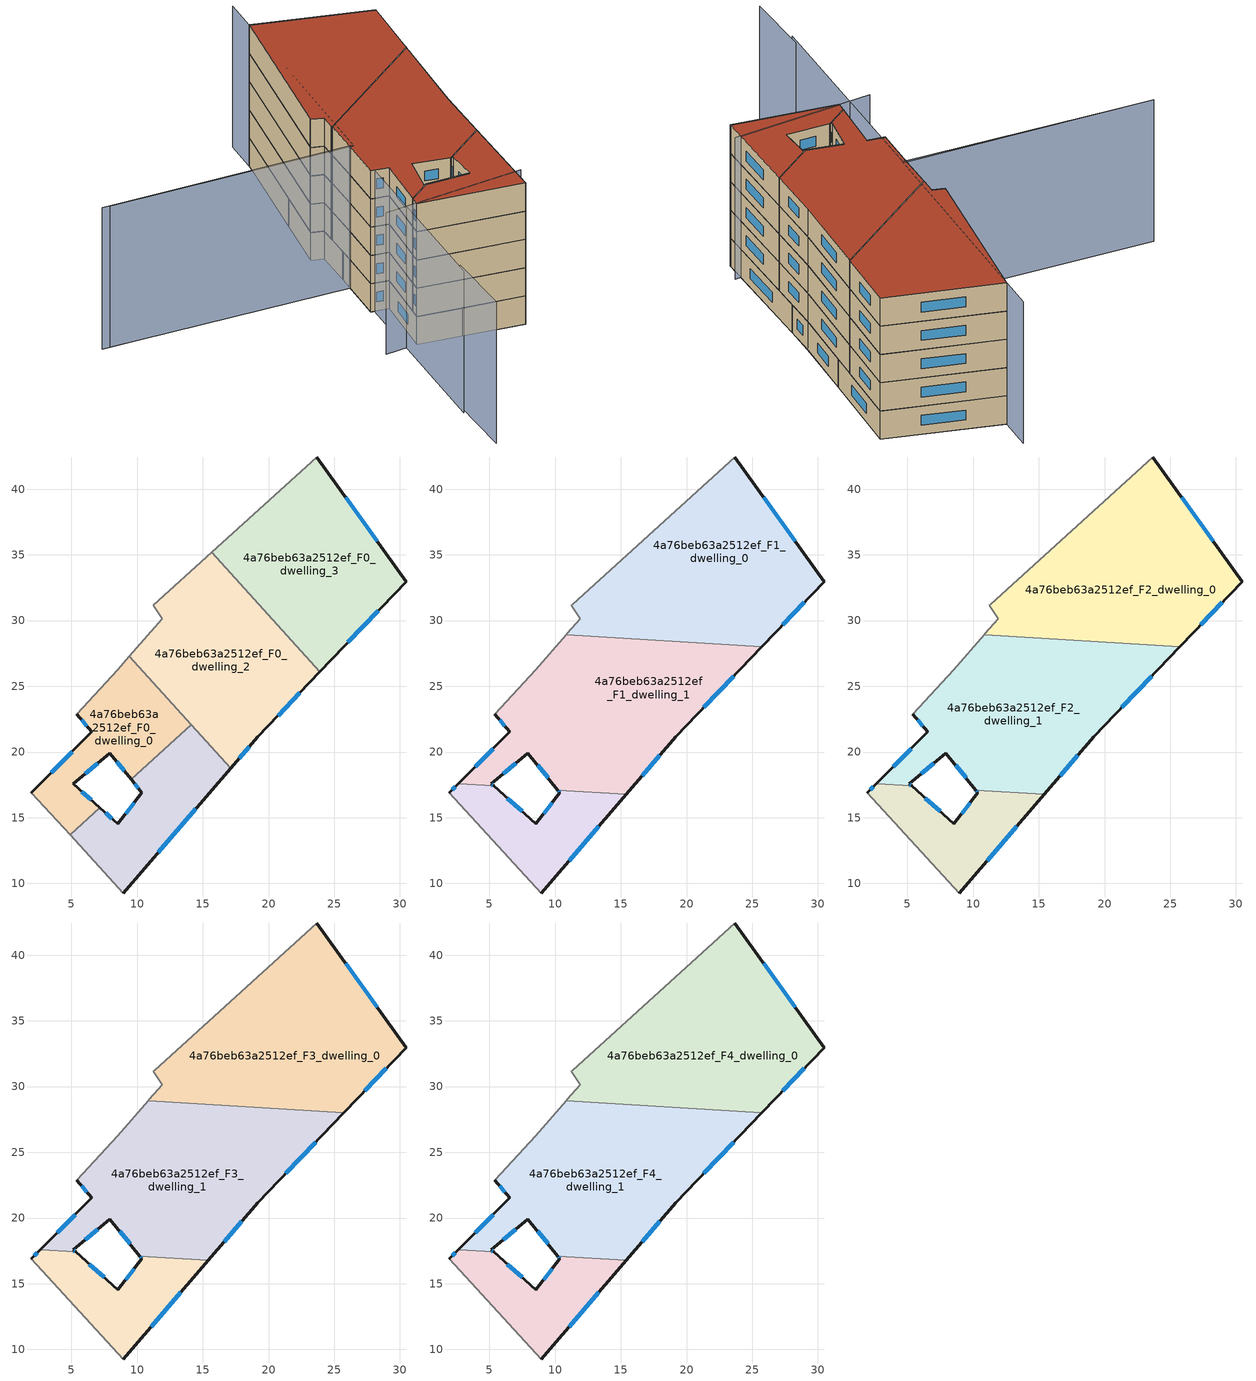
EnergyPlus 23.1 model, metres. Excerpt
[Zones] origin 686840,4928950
4a76beb63a2512ef_F0_dwelling_0
 floor ground (EU_floor_Construction): 9.55,17.93 14.11,22.06 9.39,27.27 8.51,26.26 5.41,22.87 6.55,21.54 1.96,16.91 4.89,13.71 7.16,15.77 5.14,17.57 7.93,19.92 z0
 wall outside (EU_wall_Construction): 9.55,17.93 7.93,19.92 5.14,17.57 7.16,15.77 / 1.96,16.91 6.55,21.54 5.41,22.87 z0:3
 wall adiabatic (EU_wall_Construction): 5.41,22.87 8.51,26.26 9.39,27.27 / 4.89,13.71 1.96,16.91 z0:3
 wall to 4a76beb63a2512ef_F0_dwelling_1 (EU_wall_Construction): 14.11,22.06 9.55,17.93 / 7.16,15.77 4.89,13.71 z0:3
 wall to 4a76beb63a2512ef_F0_dwelling_2 (EU_wall_Construction): 9.39,27.27 14.11,22.06 z0:3
 window (EU_Window_Construction): 9.02,18.58 8.46,19.27 / 7.02,19.16 6.05,18.34 / 5.8,16.99 6.5,16.35 / 3.45,18.42 5.06,20.04 / 6.18,21.98 5.78,22.44 z0.98:2.02
4a76beb63a2512ef_F0_dwelling_1
 floor ground (EU_floor_Construction): 8.96,9.27 17.11,18.75 14.11,22.06 9.55,17.93 10.37,16.91 8.53,14.54 7.16,15.77 4.89,13.71 z0
 wall outside (EU_wall_Construction): 17.11,18.75 8.96,9.27 / 7.16,15.77 8.53,14.54 10.37,16.91 9.55,17.93 z0:3
 wall adiabatic (EU_wall_Construction): 8.96,9.27 4.89,13.71 z0:3
 wall to 4a76beb63a2512ef_F0_dwelling_2 (EU_wall_Construction): 14.11,22.06 17.11,18.75 z0:3
 window (EU_Window_Construction): 9.13,15.31 9.77,16.14 / 10.1,17.24 9.81,17.6 / 14.46,15.67 11.61,12.36 / 7.61,15.37 8.09,14.94 z0.98:2.02
4a76beb63a2512ef_F0_dwelling_2
 floor ground (EU_floor_Construction): 19.19,21.17 23.9,26.11 15.67,35.19 11.22,31.17 11.92,30.16 9.39,27.27 17.11,18.75 z0
 wall outside (EU_wall_Construction): 23.9,26.11 19.19,21.17 17.11,18.75 z0:3
 wall adiabatic (EU_wall_Construction): 9.39,27.27 11.92,30.16 11.22,31.17 15.67,35.19 z0:3
 wall to 4a76beb63a2512ef_F0_dwelling_3 (EU_wall_Construction): 15.67,35.19 23.9,26.11 z0:3
 window (EU_Window_Construction): 18.51,20.39 17.79,19.54 / 22.37,24.5 20.72,22.78 z0.98:2.02
4a76beb63a2512ef_F0_dwelling_3
 floor ground (EU_floor_Construction): 23.9,26.11 30.46,32.97 23.68,42.45 15.67,35.19 z0
 wall outside (EU_wall_Construction): 23.68,42.45 30.46,32.97 23.9,26.11 z0:3
 wall adiabatic (EU_wall_Construction): 15.67,35.19 23.68,42.45 z0:3
 window (EU_Window_Construction): 25.89,39.36 28.26,36.05 / 28.33,30.74 26.04,28.34 z0.98:2.02
4a76beb63a2512ef_F1_dwelling_0
 floor to 4a76beb63a2512ef_F0_dwelling_3 (EU_floor_Construction): 25.71,28 30.46,32.97 23.68,42.45 15.67,35.19 21.98,28.23 z3
 floor to 4a76beb63a2512ef_F0_dwelling_2 (EU_floor_Construction): 21.98,28.23 15.67,35.19 11.22,31.17 11.92,30.16 10.85,28.93 z3
 wall outside (EU_wall_Construction): 23.68,42.45 30.46,32.97 25.8,28.09 25.75,28.04 25.71,28 z3:6
 wall adiabatic (EU_wall_Construction): 10.85,28.93 10.89,28.98 10.93,29.03 11.92,30.16 11.22,31.17 11.32,31.26 23.68,42.45 z3:6
 wall to 4a76beb63a2512ef_F1_dwelling_1 (EU_wall_Construction): 25.71,28 10.85,28.93 z3:6
 window (EU_Window_Construction): 25.89,39.36 28.26,36.05 / 28.94,31.38 27.31,29.68 z3.98:5.02
4a76beb63a2512ef_F1_dwelling_1
 floor to 4a76beb63a2512ef_F0_dwelling_0 (EU_floor_Construction): 9.55,17.93 14.11,22.06 9.39,27.27 8.51,26.26 5.41,22.87 6.55,21.54 2.63,17.59 5.31,17.42 5.14,17.57 7.93,19.92 z3
 floor to 4a76beb63a2512ef_F0_dwelling_2 (EU_floor_Construction): 19.19,21.17 23.9,26.11 21.98,28.23 10.85,28.93 9.39,27.27 17.11,18.75 z3
 floor to 4a76beb63a2512ef_F0_dwelling_3 (EU_floor_Construction): 23.9,26.11 25.71,28 21.98,28.23 z3
 floor to 4a76beb63a2512ef_F0_dwelling_1 (EU_floor_Construction): 15.41,16.78 17.11,18.75 14.11,22.06 9.55,17.93 10.21,17.11 z3
 wall outside (EU_wall_Construction): 2.63,17.59 6.55,21.54 5.41,22.87 / 25.71,28 19.19,21.17 15.41,16.78 / 10.21,17.11 7.93,19.92 5.14,17.57 5.31,17.42 z3:6
 wall to 4a76beb63a2512ef_F1_dwelling_2 (EU_wall_Construction): 5.31,17.42 2.63,17.59 / 15.41,16.78 10.21,17.11 z3:6
 wall adiabatic (EU_wall_Construction): 5.41,22.87 8.51,26.26 10.85,28.93 z3:6
 window (EU_Window_Construction): 5.2,17.52 5.26,17.47 / 3.9,18.87 5.27,20.26 / 6.18,21.98 5.78,22.44 / 23.59,25.78 21.31,23.39 / 17.96,19.74 16.64,18.21 / 9.47,18.02 8.67,19.01 / 7.02,19.16 6.05,18.34 z3.98:5.02
4a76beb63a2512ef_F1_dwelling_2
 floor to 4a76beb63a2512ef_F0_dwelling_1 (EU_floor_Construction): 8.96,9.27 15.41,16.78 10.21,17.11 10.37,16.91 8.53,14.54 7.16,15.77 4.89,13.71 z3
 floor to 4a76beb63a2512ef_F0_dwelling_0 (EU_floor_Construction): 7.16,15.77 5.31,17.42 2.63,17.59 1.96,16.91 4.89,13.71 z3
 wall outside (EU_wall_Construction): 5.31,17.42 8.53,14.54 10.37,16.91 10.21,17.11 / 15.41,16.78 8.96,9.27 / 1.96,16.91 2.63,17.59 z3:6
 wall adiabatic (EU_wall_Construction): 8.96,9.27 1.96,16.91 z3:6
 window (EU_Window_Construction): 6.36,16.48 7.48,15.48 / 9.13,15.31 9.77,16.14 / 10.32,16.98 10.26,17.04 / 13.31,14.34 11.06,11.71 / 2.18,17.13 2.41,17.37 z3.98:5.02
4a76beb63a2512ef_F2_dwelling_0
 floor to 4a76beb63a2512ef_F1_dwelling_0 (EU_floor_Construction): 25.8,28.09 30.46,32.97 23.68,42.45 11.32,31.26 11.22,31.17 11.92,30.16 10.93,29.03 10.89,28.98 10.85,28.93 25.71,28 25.75,28.04 z6
 wall outside (EU_wall_Construction): 23.68,42.45 30.46,32.97 25.8,28.09 25.75,28.04 25.71,28 z6:9
 wall adiabatic (EU_wall_Construction): 10.85,28.93 10.89,28.98 10.93,29.03 11.92,30.16 11.22,31.17 11.32,31.26 23.68,42.45 z6:9
 wall to 4a76beb63a2512ef_F2_dwelling_1 (EU_wall_Construction): 25.71,28 10.85,28.93 z6:9
 window (EU_Window_Construction): 25.89,39.36 28.26,36.05 / 28.94,31.38 27.31,29.68 z6.98:8.02
4a76beb63a2512ef_F2_dwelling_1
 floor to 4a76beb63a2512ef_F1_dwelling_1 (EU_floor_Construction): 19.19,21.17 25.71,28 10.85,28.93 8.51,26.26 5.41,22.87 6.55,21.54 2.63,17.59 5.31,17.42 5.14,17.57 7.93,19.92 10.21,17.11 15.41,16.78 z6
 wall outside (EU_wall_Construction): 2.63,17.59 6.55,21.54 5.41,22.87 / 25.71,28 19.19,21.17 15.41,16.78 / 10.21,17.11 7.93,19.92 5.14,17.57 5.31,17.42 z6:9
 wall to 4a76beb63a2512ef_F2_dwelling_2 (EU_wall_Construction): 5.31,17.42 2.63,17.59 / 15.41,16.78 10.21,17.11 z6:9
 wall adiabatic (EU_wall_Construction): 5.41,22.87 8.51,26.26 10.85,28.93 z6:9
 window (EU_Window_Construction): 5.2,17.52 5.26,17.47 / 3.9,18.87 5.27,20.26 / 6.18,21.98 5.78,22.44 / 23.59,25.78 21.31,23.39 / 17.96,19.74 16.64,18.21 / 9.47,18.02 8.67,19.01 / 7.02,19.16 6.05,18.34 z6.98:8.02
4a76beb63a2512ef_F2_dwelling_2
 floor to 4a76beb63a2512ef_F1_dwelling_2 (EU_floor_Construction): 8.96,9.27 15.41,16.78 10.21,17.11 10.37,16.91 8.53,14.54 5.31,17.42 2.63,17.59 1.96,16.91 z6
 wall outside (EU_wall_Construction): 5.31,17.42 8.53,14.54 10.37,16.91 10.21,17.11 / 15.41,16.78 8.96,9.27 / 1.96,16.91 2.63,17.59 z6:9
 wall adiabatic (EU_wall_Construction): 8.96,9.27 1.96,16.91 z6:9
 window (EU_Window_Construction): 6.36,16.48 7.48,15.48 / 9.13,15.31 9.77,16.14 / 10.32,16.98 10.26,17.04 / 13.31,14.34 11.06,11.71 / 2.18,17.13 2.41,17.37 z6.98:8.02
4a76beb63a2512ef_F3_dwelling_0
 floor to 4a76beb63a2512ef_F2_dwelling_0 (EU_floor_Construction): 25.8,28.09 30.46,32.97 23.68,42.45 11.32,31.26 11.22,31.17 11.92,30.16 10.93,29.03 10.89,28.98 10.85,28.93 25.71,28 25.75,28.04 z9
 wall outside (EU_wall_Construction): 23.68,42.45 30.46,32.97 25.8,28.09 25.75,28.04 25.71,28 z9:12
 wall adiabatic (EU_wall_Construction): 10.85,28.93 10.89,28.98 10.93,29.03 11.92,30.16 11.22,31.17 11.32,31.26 23.68,42.45 z9:12
 wall to 4a76beb63a2512ef_F3_dwelling_1 (EU_wall_Construction): 25.71,28 10.85,28.93 z9:12
 window (EU_Window_Construction): 25.89,39.36 28.26,36.05 / 28.94,31.38 27.31,29.68 z9.98:11.02
4a76beb63a2512ef_F3_dwelling_1
 floor to 4a76beb63a2512ef_F2_dwelling_1 (EU_floor_Construction): 19.19,21.17 25.71,28 10.85,28.93 8.51,26.26 5.41,22.87 6.55,21.54 2.63,17.59 5.31,17.42 5.14,17.57 7.93,19.92 10.21,17.11 15.41,16.78 z9
 wall outside (EU_wall_Construction): 2.63,17.59 6.55,21.54 5.41,22.87 / 25.71,28 19.19,21.17 15.41,16.78 / 10.21,17.11 7.93,19.92 5.14,17.57 5.31,17.42 z9:12
 wall to 4a76beb63a2512ef_F3_dwelling_2 (EU_wall_Construction): 5.31,17.42 2.63,17.59 / 15.41,16.78 10.21,17.11 z9:12
 wall adiabatic (EU_wall_Construction): 5.41,22.87 8.51,26.26 10.85,28.93 z9:12
 window (EU_Window_Construction): 5.2,17.52 5.26,17.47 / 3.9,18.87 5.27,20.26 / 6.18,21.98 5.78,22.44 / 23.59,25.78 21.31,23.39 / 17.96,19.74 16.64,18.21 / 9.47,18.02 8.67,19.01 / 7.02,19.16 6.05,18.34 z9.98:11.02
4a76beb63a2512ef_F3_dwelling_2
 floor to 4a76beb63a2512ef_F2_dwelling_2 (EU_floor_Construction): 8.96,9.27 15.41,16.78 10.21,17.11 10.37,16.91 8.53,14.54 5.31,17.42 2.63,17.59 1.96,16.91 z9
 wall outside (EU_wall_Construction): 5.31,17.42 8.53,14.54 10.37,16.91 10.21,17.11 / 15.41,16.78 8.96,9.27 / 1.96,16.91 2.63,17.59 z9:12
 wall adiabatic (EU_wall_Construction): 8.96,9.27 1.96,16.91 z9:12
 window (EU_Window_Construction): 6.36,16.48 7.48,15.48 / 9.13,15.31 9.77,16.14 / 10.32,16.98 10.26,17.04 / 13.31,14.34 11.06,11.71 / 2.18,17.13 2.41,17.37 z9.98:11.02
4a76beb63a2512ef_F4_dwelling_0
 floor to 4a76beb63a2512ef_F3_dwelling_0 (EU_floor_Construction): 25.8,28.09 30.46,32.97 23.68,42.45 11.32,31.26 11.22,31.17 11.92,30.16 10.93,29.03 10.89,28.98 10.85,28.93 25.71,28 25.75,28.04 z12
 wall outside (EU_wall_Construction): 23.68,42.45 30.46,32.97 25.8,28.09 25.75,28.04 25.71,28 z12:15
 wall adiabatic (EU_wall_Construction): 10.85,28.93 10.89,28.98 10.93,29.03 11.92,30.16 11.22,31.17 11.32,31.26 23.68,42.45 z12:15
 wall to 4a76beb63a2512ef_F4_dwelling_1 (EU_wall_Construction): 25.71,28 10.85,28.93 z12:15
 window (EU_Window_Construction): 25.89,39.36 28.26,36.05 / 28.94,31.38 27.31,29.68 z12.98:14.02
 roof outside (EU_roof_Construction): 23.68,42.45 30.46,32.97 25.8,28.09 25.75,28.04 25.71,28 10.85,28.93 10.89,28.98 10.93,29.03 11.92,30.16 11.22,31.17 11.32,31.26 z15
4a76beb63a2512ef_F4_dwelling_1
 floor to 4a76beb63a2512ef_F3_dwelling_1 (EU_floor_Construction): 19.19,21.17 25.71,28 10.85,28.93 8.51,26.26 5.41,22.87 6.55,21.54 2.63,17.59 5.31,17.42 5.14,17.57 7.93,19.92 10.21,17.11 15.41,16.78 z12
 wall outside (EU_wall_Construction): 2.63,17.59 6.55,21.54 5.41,22.87 / 25.71,28 19.19,21.17 15.41,16.78 / 10.21,17.11 7.93,19.92 5.14,17.57 5.31,17.42 z12:15
 wall to 4a76beb63a2512ef_F4_dwelling_2 (EU_wall_Construction): 5.31,17.42 2.63,17.59 / 15.41,16.78 10.21,17.11 z12:15
 wall adiabatic (EU_wall_Construction): 5.41,22.87 8.51,26.26 10.85,28.93 z12:15
 window (EU_Window_Construction): 5.2,17.52 5.26,17.47 / 3.9,18.87 5.27,20.26 / 6.18,21.98 5.78,22.44 / 23.59,25.78 21.31,23.39 / 17.96,19.74 16.64,18.21 / 9.47,18.02 8.67,19.01 / 7.02,19.16 6.05,18.34 z12.98:14.02
 roof outside (EU_roof_Construction): 25.71,28 19.19,21.17 15.41,16.78 10.21,17.11 7.93,19.92 5.14,17.57 5.31,17.42 2.63,17.59 6.55,21.54 5.41,22.87 8.51,26.26 10.85,28.93 z15
4a76beb63a2512ef_F4_dwelling_2
 floor to 4a76beb63a2512ef_F3_dwelling_2 (EU_floor_Construction): 8.96,9.27 15.41,16.78 10.21,17.11 10.37,16.91 8.53,14.54 5.31,17.42 2.63,17.59 1.96,16.91 z12
 wall outside (EU_wall_Construction): 5.31,17.42 8.53,14.54 10.37,16.91 10.21,17.11 / 15.41,16.78 8.96,9.27 / 1.96,16.91 2.63,17.59 z12:15
 wall adiabatic (EU_wall_Construction): 8.96,9.27 1.96,16.91 z12:15
 window (EU_Window_Construction): 6.36,16.48 7.48,15.48 / 9.13,15.31 9.77,16.14 / 10.32,16.98 10.26,17.04 / 13.31,14.34 11.06,11.71 / 2.18,17.13 2.41,17.37 z12.98:14.02
 roof outside (EU_roof_Construction): 15.41,16.78 8.96,9.27 1.96,16.91 2.63,17.59 5.31,17.42 8.53,14.54 10.37,16.91 10.21,17.11 z15
shading: -0.51,18.84 10.82,10.56 / -6.01,9.3 -10.4,3.96 / -9.73,42.59 8.75,26.05 / 8.75,26.05 -6.85,8.64 / 26.01,45.01 8.67,25.9 / 8.67,25.9 -9.16,42.08 z0:15
[Building]
EU S2 Campaign: North Axis=0; Terrain=City; Solar Distribution=FullExterior
[Site:Location]
Bologna: Latitude=44.5; Longitude=11.25; Time Zone=1; Elevation=37
[SizingPeriod:WeatherFileDays]
AnnualSizingPeriod: Begin Month=1; Begin Day of Month=1; End Month=12; End Day of Month=31; Day of Week for Start Day=Monday; Use Weather File Daylight Saving Period=No; Use Weather File Rain and Snow Indicators=No
[MATERIAL]
EU_InternalMass_Material: Roughness=MediumRough; Thickness=0.1; Conductivity=1; Density=1800; Specific Heat=900; Thermal Absorptance=0.9; Solar Absorptance=0.7; Visible Absorptance=0.7
[MATERIAL:NOMASS] Roughness=MediumRough; Thermal Absorptance=0.9; Solar Absorptance=0.7; Visible Absorptance=0.7
Name | Thermal Resistance
EU_wall_NoMass | 0.905828
EU_roof_NoMass | 0.37593
EU_floor_NoMass | 0.67114
[WINDOWMATERIAL:SIMPLEGLAZINGSYSTEM]
EU_Window_SimpleGlazing: UFactor=4.52486; Solar Heat Gain Coefficient=0.85; Visible Transmittance=0.85
[CONSTRUCTION]
EU_wall_Construction: EU_wall_NoMass
EU_roof_Construction: EU_roof_NoMass
EU_floor_Construction: EU_floor_NoMass
EU_InternalMass_Construction: EU_InternalMass_Material
EU_Window_Construction: EU_Window_SimpleGlazing
[ZONE] Type=1; Multiplier=1; Ceiling Height=autocalculate; Floor Area=autocalculate; Part of Total Floor Area=Yes
Name | Volume
4a76beb63a2512ef_F0_dwelling_0 | 180.882
4a76beb63a2512ef_F1_dwelling_0; 4a76beb63a2512ef_F2_dwelling_0; 4a76beb63a2512ef_F3_dwelling_0; 4a76beb63a2512ef_F4_dwelling_0 | 469.871
4a76beb63a2512ef_F0_dwelling_1 | 180.866
4a76beb63a2512ef_F1_dwelling_1; 4a76beb63a2512ef_F2_dwelling_1; 4a76beb63a2512ef_F3_dwelling_1; 4a76beb63a2512ef_F4_dwelling_1 | 469.605
4a76beb63a2512ef_F0_dwelling_2 | 361.711
4a76beb63a2512ef_F1_dwelling_2; 4a76beb63a2512ef_F2_dwelling_2; 4a76beb63a2512ef_F3_dwelling_2; 4a76beb63a2512ef_F4_dwelling_2 | 145.777
4a76beb63a2512ef_F0_dwelling_3 | 361.753
[INTERNALMASS] Construction=EU_InternalMass_Construction
Name | Zone or ZoneList | Surface Area
4a76beb63a2512ef_F0_dwelling_0_EU_InternalMass | 4a76beb63a2512ef_F0_dwelling_0 | 60.294
4a76beb63a2512ef_F0_dwelling_1_EU_InternalMass | 4a76beb63a2512ef_F0_dwelling_1 | 60.2888
4a76beb63a2512ef_F0_dwelling_2_EU_InternalMass | 4a76beb63a2512ef_F0_dwelling_2 | 120.57
4a76beb63a2512ef_F0_dwelling_3_EU_InternalMass | 4a76beb63a2512ef_F0_dwelling_3 | 120.584
4a76beb63a2512ef_F1_dwelling_0_EU_InternalMass | 4a76beb63a2512ef_F1_dwelling_0 | 156.633
4a76beb63a2512ef_F1_dwelling_1_EU_InternalMass | 4a76beb63a2512ef_F1_dwelling_1 | 156.525
4a76beb63a2512ef_F1_dwelling_2_EU_InternalMass | 4a76beb63a2512ef_F1_dwelling_2 | 48.5923
4a76beb63a2512ef_F2_dwelling_0_EU_InternalMass | 4a76beb63a2512ef_F2_dwelling_0 | 156.633
4a76beb63a2512ef_F2_dwelling_1_EU_InternalMass | 4a76beb63a2512ef_F2_dwelling_1 | 156.525
4a76beb63a2512ef_F2_dwelling_2_EU_InternalMass | 4a76beb63a2512ef_F2_dwelling_2 | 48.5923
4a76beb63a2512ef_F3_dwelling_0_EU_InternalMass | 4a76beb63a2512ef_F3_dwelling_0 | 156.633
4a76beb63a2512ef_F3_dwelling_1_EU_InternalMass | 4a76beb63a2512ef_F3_dwelling_1 | 156.525
4a76beb63a2512ef_F3_dwelling_2_EU_InternalMass | 4a76beb63a2512ef_F3_dwelling_2 | 48.5923
4a76beb63a2512ef_F4_dwelling_0_EU_InternalMass | 4a76beb63a2512ef_F4_dwelling_0 | 156.633
4a76beb63a2512ef_F4_dwelling_1_EU_InternalMass | 4a76beb63a2512ef_F4_dwelling_1 | 156.525
4a76beb63a2512ef_F4_dwelling_2_EU_InternalMass | 4a76beb63a2512ef_F4_dwelling_2 | 48.5923
[OTHEREQUIPMENT] Fuel Type=Electricity; Design Level Calculation Method=Watts/Area; Power per Zone Floor Area=1; Fraction Latent=0; Fraction Radiant=0; Fraction Lost=0; Carbon Dioxide Generation Rate=0; EndUse Subcategory=EU_Step8_InternalGains
Name | Zone or ZoneList or Space or SpaceList | Schedule
EU_Step8_InternalGain_4a76beb63a2512ef_F0_dwelling_0_f000 | 4a76beb63a2512ef_F0_dwelling_0 | EU_Step8_GainSchedule_4a76beb63a2512ef_F0_dwelling_0_f000
EU_Step8_InternalGain_4a76beb63a2512ef_F0_dwelling_1_f000 | 4a76beb63a2512ef_F0_dwelling_1 | EU_Step8_GainSchedule_4a76beb63a2512ef_F0_dwelling_1_f000
EU_Step8_InternalGain_4a76beb63a2512ef_F0_dwelling_2_f000 | 4a76beb63a2512ef_F0_dwelling_2 | EU_Step8_GainSchedule_4a76beb63a2512ef_F0_dwelling_2_f000
EU_Step8_InternalGain_4a76beb63a2512ef_F0_dwelling_3_f000 | 4a76beb63a2512ef_F0_dwelling_3 | EU_Step8_GainSchedule_4a76beb63a2512ef_F0_dwelling_3_f000
EU_Step8_InternalGain_4a76beb63a2512ef_F1_dwelling_0_f000 | 4a76beb63a2512ef_F1_dwelling_0 | EU_Step8_GainSchedule_4a76beb63a2512ef_F1_dwelling_0_f000
EU_Step8_InternalGain_4a76beb63a2512ef_F1_dwelling_1_f000 | 4a76beb63a2512ef_F1_dwelling_1 | EU_Step8_GainSchedule_4a76beb63a2512ef_F1_dwelling_1_f000
EU_Step8_InternalGain_4a76beb63a2512ef_F1_dwelling_2_f000 | 4a76beb63a2512ef_F1_dwelling_2 | EU_Step8_GainSchedule_4a76beb63a2512ef_F1_dwelling_2_f000
EU_Step8_InternalGain_4a76beb63a2512ef_F2_dwelling_0_f000 | 4a76beb63a2512ef_F2_dwelling_0 | EU_Step8_GainSchedule_4a76beb63a2512ef_F2_dwelling_0_f000
EU_Step8_InternalGain_4a76beb63a2512ef_F2_dwelling_1_f000 | 4a76beb63a2512ef_F2_dwelling_1 | EU_Step8_GainSchedule_4a76beb63a2512ef_F2_dwelling_1_f000
EU_Step8_InternalGain_4a76beb63a2512ef_F2_dwelling_2_f000 | 4a76beb63a2512ef_F2_dwelling_2 | EU_Step8_GainSchedule_4a76beb63a2512ef_F2_dwelling_2_f000
EU_Step8_InternalGain_4a76beb63a2512ef_F3_dwelling_0_f000 | 4a76beb63a2512ef_F3_dwelling_0 | EU_Step8_GainSchedule_4a76beb63a2512ef_F3_dwelling_0_f000
EU_Step8_InternalGain_4a76beb63a2512ef_F3_dwelling_1_f000 | 4a76beb63a2512ef_F3_dwelling_1 | EU_Step8_GainSchedule_4a76beb63a2512ef_F3_dwelling_1_f000
EU_Step8_InternalGain_4a76beb63a2512ef_F3_dwelling_2_f000 | 4a76beb63a2512ef_F3_dwelling_2 | EU_Step8_GainSchedule_4a76beb63a2512ef_F3_dwelling_2_f000
EU_Step8_InternalGain_4a76beb63a2512ef_F4_dwelling_0_f000 | 4a76beb63a2512ef_F4_dwelling_0 | EU_Step8_GainSchedule_4a76beb63a2512ef_F4_dwelling_0_f000
EU_Step8_InternalGain_4a76beb63a2512ef_F4_dwelling_1_f000 | 4a76beb63a2512ef_F4_dwelling_1 | EU_Step8_GainSchedule_4a76beb63a2512ef_F4_dwelling_1_f000
EU_Step8_InternalGain_4a76beb63a2512ef_F4_dwelling_2_f000 | 4a76beb63a2512ef_F4_dwelling_2 | EU_Step8_GainSchedule_4a76beb63a2512ef_F4_dwelling_2_f000
[ZONEVENTILATION:DESIGNFLOWRATE] Schedule=EU_AlwaysOn; Design Flow Rate Calculation Method=AirChanges/Hour; Air Changes per Hour=0.73129; Ventilation Type=Natural; Fan Pressure Rise=0; Fan Total Efficiency=1; Constant Term Coefficient=1; Temperature Term Coefficient=0; Velocity Term Coefficient=0; Velocity Squared Term Coefficient=0; Minimum Indoor Temperature=-100; Maximum Indoor Temperature=100; Delta Temperature=-100; Minimum Outdoor Temperature=-100; Maximum Outdoor Temperature=100; Maximum Wind Speed=40
Name | Zone or ZoneList or Space or SpaceList
EU_ConstantAir_4a76beb63a2512ef_F0_dwelling_0 | 4a76beb63a2512ef_F0_dwelling_0
EU_ConstantAir_4a76beb63a2512ef_F0_dwelling_1 | 4a76beb63a2512ef_F0_dwelling_1
EU_ConstantAir_4a76beb63a2512ef_F0_dwelling_2 | 4a76beb63a2512ef_F0_dwelling_2
EU_ConstantAir_4a76beb63a2512ef_F0_dwelling_3 | 4a76beb63a2512ef_F0_dwelling_3
EU_ConstantAir_4a76beb63a2512ef_F1_dwelling_0 | 4a76beb63a2512ef_F1_dwelling_0
EU_ConstantAir_4a76beb63a2512ef_F1_dwelling_1 | 4a76beb63a2512ef_F1_dwelling_1
EU_ConstantAir_4a76beb63a2512ef_F1_dwelling_2 | 4a76beb63a2512ef_F1_dwelling_2
EU_ConstantAir_4a76beb63a2512ef_F2_dwelling_0 | 4a76beb63a2512ef_F2_dwelling_0
EU_ConstantAir_4a76beb63a2512ef_F2_dwelling_1 | 4a76beb63a2512ef_F2_dwelling_1
EU_ConstantAir_4a76beb63a2512ef_F2_dwelling_2 | 4a76beb63a2512ef_F2_dwelling_2
EU_ConstantAir_4a76beb63a2512ef_F3_dwelling_0 | 4a76beb63a2512ef_F3_dwelling_0
EU_ConstantAir_4a76beb63a2512ef_F3_dwelling_1 | 4a76beb63a2512ef_F3_dwelling_1
EU_ConstantAir_4a76beb63a2512ef_F3_dwelling_2 | 4a76beb63a2512ef_F3_dwelling_2
EU_ConstantAir_4a76beb63a2512ef_F4_dwelling_0 | 4a76beb63a2512ef_F4_dwelling_0
EU_ConstantAir_4a76beb63a2512ef_F4_dwelling_1 | 4a76beb63a2512ef_F4_dwelling_1
EU_ConstantAir_4a76beb63a2512ef_F4_dwelling_2 | 4a76beb63a2512ef_F4_dwelling_2
[HVACTEMPLATE:THERMOSTAT] Constant Heating Setpoint=20; Constant Cooling Setpoint=50
EU_HeatOnly_4a76beb63a2512ef_F0_dwelling_0; EU_HeatOnly_4a76beb63a2512ef_F0_dwelling_1; EU_HeatOnly_4a76beb63a2512ef_F0_dwelling_2; EU_HeatOnly_4a76beb63a2512ef_F0_dwelling_3; EU_HeatOnly_4a76beb63a2512ef_F1_dwelling_0; EU_HeatOnly_4a76beb63a2512ef_F1_dwelling_1; EU_HeatOnly_4a76beb63a2512ef_F1_dwelling_2; EU_HeatOnly_4a76beb63a2512ef_F2_dwelling_0; EU_HeatOnly_4a76beb63a2512ef_F2_dwelling_1; EU_HeatOnly_4a76beb63a2512ef_F2_dwelling_2; EU_HeatOnly_4a76beb63a2512ef_F3_dwelling_0; EU_HeatOnly_4a76beb63a2512ef_F3_dwelling_1; EU_HeatOnly_4a76beb63a2512ef_F3_dwelling_2; EU_HeatOnly_4a76beb63a2512ef_F4_dwelling_0; EU_HeatOnly_4a76beb63a2512ef_F4_dwelling_1; EU_HeatOnly_4a76beb63a2512ef_F4_dwelling_2
[HVACTEMPLATE:ZONE:IDEALLOADSAIRSYSTEM] System Availability Schedule=EU_AlwaysOn; Maximum Heating Supply Air Temperature=50; Minimum Cooling Supply Air Temperature=13; Maximum Heating Supply Air Humidity Ratio=0.0156; Minimum Cooling Supply Air Humidity Ratio=0.0077; Heating Limit=NoLimit; Cooling Limit=NoLimit; Heating Availability Schedule=EU_AlwaysOn; Cooling Availability Schedule=EU_CoolingOff; Dehumidification Control Type=ConstantSensibleHeatRatio; Cooling Sensible Heat Ratio=0.7; Dehumidification Setpoint=60; Humidification Control Type=None; Humidification Setpoint=30; Outdoor Air Method=None; Outdoor Air Flow Rate per Person=0.00944; Outdoor Air Flow Rate per Zone Floor Area=0; Outdoor Air Flow Rate per Zone=0; Demand Controlled Ventilation Type=None; Outdoor Air Economizer Type=NoEconomizer; Heat Recovery Type=None; Sensible Heat Recovery Effectiveness=0.7; Latent Heat Recovery Effectiveness=0.65
Name | Template Thermostat
4a76beb63a2512ef_F0_dwelling_0 | EU_HeatOnly_4a76beb63a2512ef_F0_dwelling_0
4a76beb63a2512ef_F0_dwelling_1 | EU_HeatOnly_4a76beb63a2512ef_F0_dwelling_1
4a76beb63a2512ef_F0_dwelling_2 | EU_HeatOnly_4a76beb63a2512ef_F0_dwelling_2
4a76beb63a2512ef_F0_dwelling_3 | EU_HeatOnly_4a76beb63a2512ef_F0_dwelling_3
4a76beb63a2512ef_F1_dwelling_0 | EU_HeatOnly_4a76beb63a2512ef_F1_dwelling_0
4a76beb63a2512ef_F1_dwelling_1 | EU_HeatOnly_4a76beb63a2512ef_F1_dwelling_1
4a76beb63a2512ef_F1_dwelling_2 | EU_HeatOnly_4a76beb63a2512ef_F1_dwelling_2
4a76beb63a2512ef_F2_dwelling_0 | EU_HeatOnly_4a76beb63a2512ef_F2_dwelling_0
4a76beb63a2512ef_F2_dwelling_1 | EU_HeatOnly_4a76beb63a2512ef_F2_dwelling_1
4a76beb63a2512ef_F2_dwelling_2 | EU_HeatOnly_4a76beb63a2512ef_F2_dwelling_2
4a76beb63a2512ef_F3_dwelling_0 | EU_HeatOnly_4a76beb63a2512ef_F3_dwelling_0
4a76beb63a2512ef_F3_dwelling_1 | EU_HeatOnly_4a76beb63a2512ef_F3_dwelling_1
4a76beb63a2512ef_F3_dwelling_2 | EU_HeatOnly_4a76beb63a2512ef_F3_dwelling_2
4a76beb63a2512ef_F4_dwelling_0 | EU_HeatOnly_4a76beb63a2512ef_F4_dwelling_0
4a76beb63a2512ef_F4_dwelling_1 | EU_HeatOnly_4a76beb63a2512ef_F4_dwelling_1
4a76beb63a2512ef_F4_dwelling_2 | EU_HeatOnly_4a76beb63a2512ef_F4_dwelling_2
[SIZING:ZONE] Zone Cooling Design Supply Air Temperature Input Method=SupplyAirTemperature; Zone Cooling Design Supply Air Temperature=13; Zone Heating Design Supply Air Temperature Input Method=SupplyAirTemperature; Zone Heating Design Supply Air Temperature=50; Zone Cooling Design Supply Air Humidity Ratio=0.008; Zone Heating Design Supply Air Humidity Ratio=0.008; Cooling Design Air Flow Method=DesignDay; Cooling Design Air Flow Rate=0; Cooling Minimum Air Flow per Zone Floor Area=0.000762; Cooling Minimum Air Flow=0; Cooling Minimum Air Flow Fraction=0.2; Heating Design Air Flow Method=DesignDay; Heating Design Air Flow Rate=0; Heating Maximum Air Flow per Zone Floor Area=0.002032; Heating Maximum Air Flow=0.141576; Heating Maximum Air Flow Fraction=0.3; Account for Dedicated Outdoor Air System=No; Dedicated Outdoor Air System Control Strategy=NeutralSupplyAir; Dedicated Outdoor Air Low Setpoint Temperature for Design=autosize; Dedicated Outdoor Air High Setpoint Temperature for Design=autosize; Zone Load Sizing Method=Sensible Load Only No Latent Load; Zone Latent Cooling Design Supply Air Humidity Ratio Input Method=HumidityRatioDifference; Zone Cooling Design Supply Air Humidity Ratio Difference=0.005; Zone Latent Heating Design Supply Air Humidity Ratio Input Method=HumidityRatioDifference; Zone Humidification Design Supply Air Humidity Ratio Difference=0.005
4a76beb63a2512ef_F0_dwelling_0; 4a76beb63a2512ef_F0_dwelling_1; 4a76beb63a2512ef_F0_dwelling_2; 4a76beb63a2512ef_F0_dwelling_3; 4a76beb63a2512ef_F1_dwelling_0; 4a76beb63a2512ef_F1_dwelling_1; 4a76beb63a2512ef_F1_dwelling_2; 4a76beb63a2512ef_F2_dwelling_0; 4a76beb63a2512ef_F2_dwelling_1; 4a76beb63a2512ef_F2_dwelling_2; 4a76beb63a2512ef_F3_dwelling_0; 4a76beb63a2512ef_F3_dwelling_1; 4a76beb63a2512ef_F3_dwelling_2; 4a76beb63a2512ef_F4_dwelling_0; 4a76beb63a2512ef_F4_dwelling_1; 4a76beb63a2512ef_F4_dwelling_2
[SCHEDULE:CONSTANT]
Name | Hourly Value
EU_AlwaysOn | 1
EU_CoolingOff | 0
[SCHEDULE:FILE] Column Number=1; Rows to Skip at Top=0; Number of Hours of Data=8760; Column Separator=Comma; Interpolate to Timestep=No; Minutes per Item=60; Adjust Schedule for Daylight Savings=Yes
Name | File
EU_Step8_GainSchedule_4a76beb63a2512ef_F0_dwelling_0_f000 | ../../schedules/4a76beb63a2512ef/4a76beb63a2512ef_F0_dwelling_0_f000_gain.csv
EU_Step8_GainSchedule_4a76beb63a2512ef_F0_dwelling_1_f000 | ../../schedules/4a76beb63a2512ef/4a76beb63a2512ef_F0_dwelling_1_f000_gain.csv
EU_Step8_GainSchedule_4a76beb63a2512ef_F0_dwelling_2_f000 | ../../schedules/4a76beb63a2512ef/4a76beb63a2512ef_F0_dwelling_2_f000_gain.csv
EU_Step8_GainSchedule_4a76beb63a2512ef_F0_dwelling_3_f000 | ../../schedules/4a76beb63a2512ef/4a76beb63a2512ef_F0_dwelling_3_f000_gain.csv
EU_Step8_GainSchedule_4a76beb63a2512ef_F1_dwelling_0_f000 | ../../schedules/4a76beb63a2512ef/4a76beb63a2512ef_F1_dwelling_0_f000_gain.csv
EU_Step8_GainSchedule_4a76beb63a2512ef_F1_dwelling_1_f000 | ../../schedules/4a76beb63a2512ef/4a76beb63a2512ef_F1_dwelling_1_f000_gain.csv
EU_Step8_GainSchedule_4a76beb63a2512ef_F1_dwelling_2_f000 | ../../schedules/4a76beb63a2512ef/4a76beb63a2512ef_F1_dwelling_2_f000_gain.csv
EU_Step8_GainSchedule_4a76beb63a2512ef_F2_dwelling_0_f000 | ../../schedules/4a76beb63a2512ef/4a76beb63a2512ef_F2_dwelling_0_f000_gain.csv
EU_Step8_GainSchedule_4a76beb63a2512ef_F2_dwelling_1_f000 | ../../schedules/4a76beb63a2512ef/4a76beb63a2512ef_F2_dwelling_1_f000_gain.csv
EU_Step8_GainSchedule_4a76beb63a2512ef_F2_dwelling_2_f000 | ../../schedules/4a76beb63a2512ef/4a76beb63a2512ef_F2_dwelling_2_f000_gain.csv
EU_Step8_GainSchedule_4a76beb63a2512ef_F3_dwelling_0_f000 | ../../schedules/4a76beb63a2512ef/4a76beb63a2512ef_F3_dwelling_0_f000_gain.csv
EU_Step8_GainSchedule_4a76beb63a2512ef_F3_dwelling_1_f000 | ../../schedules/4a76beb63a2512ef/4a76beb63a2512ef_F3_dwelling_1_f000_gain.csv
EU_Step8_GainSchedule_4a76beb63a2512ef_F3_dwelling_2_f000 | ../../schedules/4a76beb63a2512ef/4a76beb63a2512ef_F3_dwelling_2_f000_gain.csv
EU_Step8_GainSchedule_4a76beb63a2512ef_F4_dwelling_0_f000 | ../../schedules/4a76beb63a2512ef/4a76beb63a2512ef_F4_dwelling_0_f000_gain.csv
EU_Step8_GainSchedule_4a76beb63a2512ef_F4_dwelling_1_f000 | ../../schedules/4a76beb63a2512ef/4a76beb63a2512ef_F4_dwelling_1_f000_gain.csv
EU_Step8_GainSchedule_4a76beb63a2512ef_F4_dwelling_2_f000 | ../../schedules/4a76beb63a2512ef/4a76beb63a2512ef_F4_dwelling_2_f000_gain.csv
